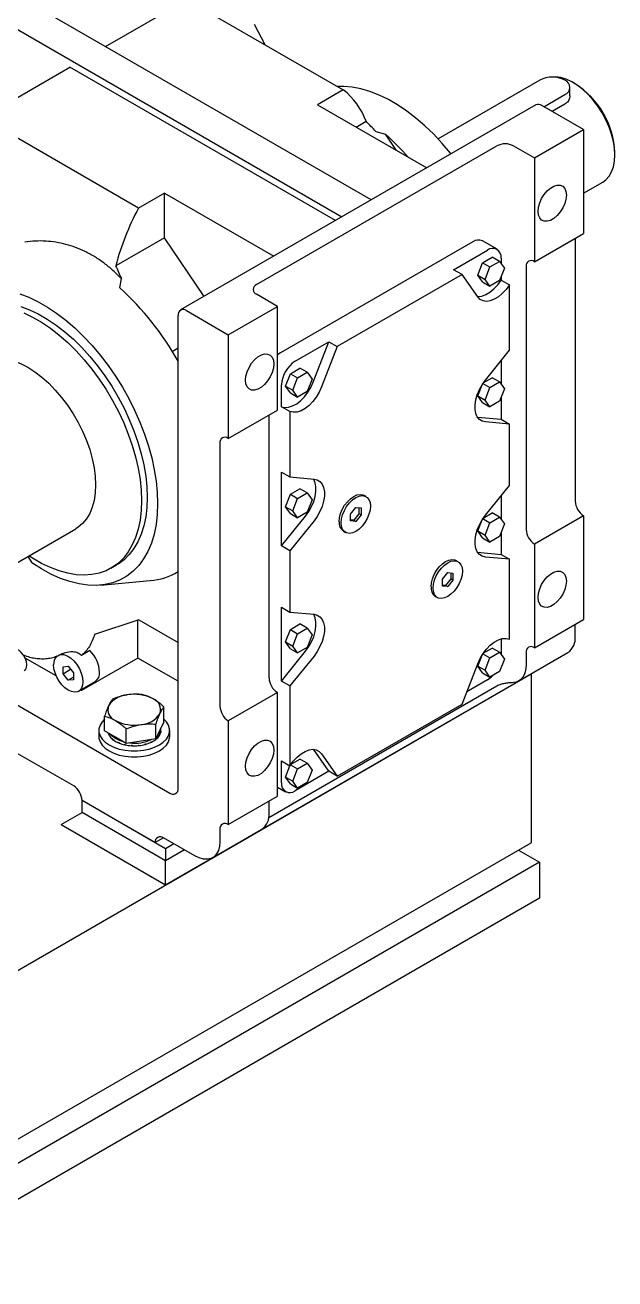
# Model space of a CAD drawing. Header units: millimetres. Extents: x 0 to 11880, y 0 to 8400.
# Drawn here: x 6655.5 to 6855.1, y 1255.4 to 1679.7 of the extents above; entities that cross this region are included whole.
import ezdxf

# ---------------------------------------------------------------- set-up
doc = ezdxf.new("R2010")
doc.units = ezdxf.units.MM
doc.header["$LTSCALE"] = 20

msp = doc.modelspace()

# ---------------------------------------------------------------- linework, layer by layer
at = {"color": 7, "linetype": 'Continuous', "lineweight": 25}
for p, q in [((6772.6, 1620.54), (6647.91, 1692.52)), ((6638.01, 1686.8), (6762.7, 1614.82)), ((6682.7, 1672.44), (6710.27, 1688.35)), ((6710.27, 1688.35), (6763.17, 1657.82)), ((6733.05, 1680.03), (6736.6, 1673.16)), ((6640.98, 1648.35), (6670.68, 1665.5)), ((6760.58, 1613.6), (6670.68, 1665.5)), ((6829.63, 1661.08), (6795.26, 1641.24)), ((6841.66, 1659.85), (6840.95, 1660.26)), ((6763.17, 1657.82), (6754.4, 1652.76)), ((6831.06, 1652.1), (6838.12, 1656.18)), ((6839.88, 1655.81), (6839.88, 1658.63)), ((6828.34, 1652.71), (6708.13, 1583.32)), ((6754.4, 1652.76), (6791.41, 1631.39)), ((6844.48, 1644.35), (6830.34, 1652.52)), ((6838.12, 1652.98), (6833.83, 1650.5)), ((6693.87, 1617.82), (6640.98, 1648.35)), ((6767.48, 1645.21), (6770.88, 1647.17)), ((6774.18, 1643.7), (6777.48, 1642.77)), ((6781.17, 1637.3), (6777.48, 1642.77)), ((6827.87, 1634.76), (6844.48, 1644.35)), ((6844.48, 1644.35), (6844.48, 1609.24)), ((6733.82, 1591.9), (6815.14, 1638.84)), ((6820.79, 1638.84), (6827.87, 1634.76)), ((6827.87, 1634.76), (6827.87, 1599.65)), ((6855.09, 1635.77), (6855.09, 1636.58)), ((6844.48, 1622.88), (6850.95, 1626.61)), ((6702.64, 1622.88), (6693.87, 1617.82)), ((6702.64, 1622.88), (6739.65, 1601.51)), ((6702.64, 1607.77), (6702.64, 1622.88)), ((6827.87, 1599.65), (6844.48, 1609.24)), ((6702.64, 1607.77), (6686.16, 1598.26)), ((6716.07, 1587.9), (6702.64, 1607.77)), ((6807.01, 1606.38), (6741.95, 1568.83)), ((6815.21, 1603.85), (6810.26, 1606.71)), ((6841.65, 1607.61), (6841.65, 1518.6)), ((6800.52, 1596.93), (6811.96, 1603.53)), ((6810.32, 1599.32), (6813.59, 1601.2)), ((6812.8, 1597.89), (6816.06, 1599.77)), ((6816.06, 1599.77), (6813.59, 1601.2)), ((6816.06, 1599.77), (6817.7, 1597.45)), ((6816.55, 1600.87), (6816.55, 1599.08)), ((6803.35, 1595.29), (6761.16, 1570.94)), ((6803.35, 1595.29), (6800.52, 1596.93)), ((6808.66, 1587.74), (6803.35, 1595.29)), ((6808.69, 1595.11), (6810.32, 1599.32)), ((6810.32, 1599.32), (6812.8, 1597.89)), ((6811.16, 1593.68), (6812.8, 1597.89)), ((6817.7, 1597.45), (6816.06, 1593.24)), ((6825.04, 1598.01), (6825.04, 1509.01)), ((6687.53, 1590.85), (6688.08, 1593.99)), ((6810.32, 1592.79), (6808.69, 1595.11)), ((6808.69, 1595.11), (6811.16, 1593.68)), ((6810.32, 1592.79), (6812.8, 1591.36)), ((6812.8, 1591.36), (6811.16, 1593.68)), ((6816.06, 1593.24), (6812.8, 1591.36)), ((6816.55, 1594.5), (6816.55, 1593.44)), ((6816.55, 1593.44), (6819.38, 1591.81)), ((6819.38, 1569.68), (6819.38, 1591.81)), ((6740.89, 1584.55), (6733.82, 1588.63)), ((6710.13, 1583.12), (6724.27, 1574.96)), ((6724.27, 1574.96), (6740.89, 1584.55)), ((6740.89, 1549.44), (6740.89, 1584.55)), ((6707.3, 1421.45), (6707.3, 1581.49)), ((6724.27, 1574.96), (6724.27, 1539.85)), ((6705.31, 1569.31), (6707.3, 1570.46)), ((6746.9, 1565.97), (6758.33, 1572.57)), ((6753.03, 1558.89), (6758.33, 1572.57)), ((6761.16, 1570.94), (6755.85, 1557.26)), ((6758.33, 1572.57), (6761.16, 1570.94)), ((6811.25, 1559.56), (6819.38, 1569.68)), ((6816.55, 1566.16), (6816.55, 1558.25)), ((6743.64, 1557.55), (6745.27, 1561.76)), ((6745.27, 1561.76), (6748.53, 1563.65)), ((6745.27, 1561.76), (6747.74, 1560.33)), ((6747.74, 1560.33), (6751.01, 1562.22)), ((6751.01, 1562.22), (6748.53, 1563.65)), ((6751.01, 1562.22), (6752.64, 1559.9)), ((6742.31, 1550.58), (6742.31, 1558.01)), ((6745.27, 1555.23), (6743.64, 1557.55)), ((6743.64, 1557.55), (6746.11, 1556.13)), ((6746.11, 1556.13), (6747.74, 1560.33)), ((6752.64, 1559.9), (6751.01, 1555.69)), ((6808.69, 1554.28), (6810.13, 1558)), ((6810.42, 1558.44), (6812.8, 1557.06)), ((6810.54, 1558.62), (6813.59, 1560.38)), ((6812.8, 1557.06), (6816.06, 1558.95)), ((6816.06, 1558.95), (6813.59, 1560.38)), ((6816.06, 1558.95), (6817.7, 1556.62)), ((6745.27, 1555.23), (6747.74, 1553.8)), ((6747.74, 1553.8), (6746.11, 1556.13)), ((6751.01, 1555.69), (6747.74, 1553.8)), ((6810.32, 1551.96), (6808.69, 1554.28)), ((6808.69, 1554.28), (6811.16, 1552.85)), ((6811.16, 1552.85), (6812.8, 1557.06)), ((6812.8, 1550.53), (6811.16, 1552.85)), ((6817.7, 1556.62), (6816.06, 1552.41)), ((6816.55, 1553.67), (6816.55, 1546.33)), ((6724.27, 1539.85), (6740.89, 1549.44)), ((6745.13, 1548.95), (6742.31, 1550.58)), ((6745.13, 1548.95), (6745.13, 1526.82)), ((6810.32, 1551.96), (6812.8, 1550.53)), ((6816.06, 1552.41), (6812.8, 1550.53)), ((6738.06, 1458.8), (6738.06, 1547.8)), ((6808.58, 1547.04), (6816.55, 1546.33)), ((6819.38, 1544.69), (6811.25, 1545.42)), ((6816.55, 1546.33), (6819.38, 1544.69)), ((6819.38, 1523.95), (6819.38, 1544.69)), ((6721.45, 1538.21), (6721.45, 1449.21)), ((6742.31, 1528.45), (6745.13, 1526.82)), ((6742.31, 1503.47), (6742.31, 1528.45)), ((6745.13, 1526.82), (6753.27, 1526.09)), ((6811.25, 1513.84), (6819.38, 1523.95)), ((6743.64, 1516.73), (6745.27, 1520.94)), ((6745.27, 1520.94), (6748.53, 1522.82)), ((6745.27, 1520.94), (6747.74, 1519.51)), ((6746.11, 1515.3), (6747.74, 1519.51)), ((6747.74, 1519.51), (6751.01, 1521.39)), ((6751.01, 1521.39), (6748.53, 1522.82)), ((6751.01, 1521.39), (6752.64, 1519.07)), ((6752.64, 1519.07), (6751.01, 1514.86)), ((6770.91, 1520.18), (6770.2, 1520.59)), ((6816.55, 1520.44), (6816.55, 1512.53)), ((6745.27, 1514.4), (6743.64, 1516.73)), ((6743.64, 1516.73), (6746.11, 1515.3)), ((6747.74, 1512.97), (6746.11, 1515.3)), ((6751.01, 1514.86), (6747.74, 1512.97)), ((6765.64, 1514.28), (6767.41, 1516.48)), ((6767.41, 1516.48), (6769.18, 1516.32)), ((6768.47, 1516.38), (6768.47, 1514.37)), ((6769.18, 1516.32), (6769.18, 1513.96)), ((6742.31, 1503.47), (6750.44, 1513.58)), ((6753.27, 1511.95), (6745.13, 1501.83)), ((6745.27, 1514.4), (6747.74, 1512.97)), ((6765.64, 1511.92), (6765.64, 1514.28)), ((6766.7, 1512.17), (6765.64, 1512.27)), ((6767.41, 1511.76), (6765.64, 1511.92)), ((6768.47, 1514.37), (6766.7, 1512.17)), ((6766.7, 1512.17), (6767.41, 1511.76)), ((6769.18, 1513.96), (6767.41, 1511.76)), ((6769.18, 1513.96), (6768.47, 1514.37)), ((6808.69, 1508.56), (6810.13, 1512.27)), ((6810.42, 1512.71), (6812.8, 1511.34)), ((6810.54, 1512.89), (6813.59, 1514.65)), ((6811.16, 1507.13), (6812.8, 1511.34)), ((6812.8, 1511.34), (6816.06, 1513.22)), ((6816.06, 1513.22), (6813.59, 1514.65)), ((6816.06, 1513.22), (6817.7, 1510.9)), ((6817.7, 1510.9), (6816.06, 1506.69)), ((6844.48, 1513.7), (6827.87, 1504.11)), ((6844.48, 1513.7), (6844.48, 1478.59)), ((6646.6, 1494.21), (6672.64, 1509.24)), ((6763.2, 1508.47), (6763.91, 1508.06)), ((6810.32, 1506.23), (6808.69, 1508.56)), ((6808.69, 1508.56), (6811.16, 1507.13)), ((6810.32, 1506.23), (6812.8, 1504.8)), ((6812.8, 1504.8), (6811.16, 1507.13)), ((6816.06, 1506.69), (6812.8, 1504.8)), ((6816.55, 1507.95), (6816.55, 1500.6)), ((6745.13, 1501.83), (6742.31, 1503.47)), ((6827.87, 1504.11), (6827.87, 1469)), ((6656.41, 1499.88), (6657.79, 1497.76)), ((6745.13, 1501.83), (6745.13, 1481.09)), ((6802.02, 1498.13), (6801.31, 1498.54)), ((6808.58, 1501.31), (6816.55, 1500.6)), ((6819.38, 1498.97), (6811.25, 1499.7)), ((6816.55, 1500.6), (6819.38, 1498.97)), ((6819.38, 1471.94), (6819.38, 1498.97)), ((6684.57, 1495.92), (6686.48, 1497.03)), ((6796.75, 1492.23), (6798.52, 1494.43)), ((6798.52, 1494.43), (6800.29, 1494.27)), ((6799.58, 1494.33), (6799.58, 1492.32)), ((6800.29, 1494.27), (6800.29, 1491.91)), ((6680.98, 1490.22), (6697.87, 1491.76)), ((6796.75, 1489.87), (6796.75, 1492.23)), ((6797.81, 1490.12), (6796.75, 1490.22)), ((6798.52, 1489.71), (6796.75, 1489.87)), ((6799.58, 1492.32), (6797.81, 1490.12)), ((6797.81, 1490.12), (6798.52, 1489.71)), ((6800.29, 1491.91), (6798.52, 1489.71)), ((6800.29, 1491.91), (6799.58, 1492.32)), ((6794.31, 1486.42), (6795.02, 1486.01)), ((6742.31, 1482.73), (6745.13, 1481.09)), ((6742.31, 1457.74), (6742.31, 1482.73)), ((6745.13, 1481.09), (6753.27, 1480.37)), ((6694.05, 1478.42), (6679.03, 1473.53)), ((6693.69, 1465.55), (6693.69, 1478.3)), ((6694.05, 1478.42), (6707.3, 1470.76)), ((6745.27, 1475.21), (6748.53, 1477.09)), ((6751.01, 1475.67), (6748.53, 1477.09)), ((6827.87, 1469), (6844.48, 1478.59)), ((6841.65, 1472.88), (6841.65, 1476.96)), ((6743.64, 1471), (6745.27, 1475.21)), ((6745.27, 1475.21), (6747.74, 1473.78)), ((6746.11, 1469.57), (6747.74, 1473.78)), ((6747.74, 1473.78), (6751.01, 1475.67)), ((6751.01, 1475.67), (6752.64, 1473.34)), ((6752.64, 1473.34), (6751.01, 1469.13)), ((6677.43, 1468.08), (6674.6, 1466.45)), ((6745.27, 1468.68), (6743.64, 1471)), ((6743.64, 1471), (6746.11, 1469.57)), ((6745.27, 1468.68), (6747.74, 1467.25)), ((6747.74, 1467.25), (6746.11, 1469.57)), ((6751.01, 1469.13), (6747.74, 1467.25)), ((6810.54, 1467.16), (6813.59, 1468.92)), ((6816.06, 1467.49), (6813.59, 1468.92)), ((6816.55, 1472.01), (6816.55, 1466.8)), ((6666.05, 1459.47), (6655.54, 1465.53)), ((6674.64, 1466.41), (6674.6, 1466.45)), ((6693.69, 1465.55), (6674.6, 1454.53)), ((6707.3, 1457.69), (6693.69, 1465.55)), ((6742.31, 1457.74), (6750.44, 1467.86)), ((6753.27, 1466.22), (6745.13, 1456.11)), ((6808.69, 1462.83), (6810.13, 1466.54)), ((6810.42, 1466.98), (6812.8, 1465.61)), ((6811.16, 1461.4), (6812.8, 1465.61)), ((6812.8, 1465.61), (6816.06, 1467.49)), ((6816.06, 1467.49), (6817.7, 1465.17)), ((6817.7, 1465.17), (6816.06, 1460.96)), ((6822.55, 1457.79), (6839.17, 1467.38)), ((6825.04, 1467.37), (6825.04, 1463.28)), ((6536.01, 1292.35), (6826.8, 1460.22)), ((6668.34, 1462.59), (6670.11, 1462.75)), ((6668.34, 1460.23), (6668.34, 1462.59)), ((6668.34, 1460.23), (6670.93, 1461.72)), ((6670.11, 1458.03), (6668.34, 1460.23)), ((6670.11, 1462.75), (6671.88, 1460.55)), ((6671.88, 1460.55), (6671.88, 1458.19)), ((6703.06, 1388.78), (6826.8, 1460.22)), ((6803.35, 1449.95), (6808.66, 1463.63)), ((6810.32, 1460.51), (6808.69, 1462.83)), ((6808.69, 1462.83), (6811.16, 1461.4)), ((6810.32, 1460.51), (6812.8, 1459.08)), ((6812.8, 1459.08), (6811.16, 1461.4)), ((6816.06, 1460.96), (6812.8, 1459.08)), ((6826.8, 1460.22), (6826.79, 1460.24)), ((6826.8, 1460.22), (6826.8, 1403.06)), ((6671.88, 1459.05), (6670.11, 1458.03)), ((6671.88, 1458.19), (6670.11, 1458.03)), ((6673.61, 1454.33), (6679.27, 1457.59)), ((6815.14, 1456.07), (6737.94, 1411.51)), ((6745.13, 1456.11), (6742.31, 1457.74)), ((6745.13, 1456.11), (6745.13, 1429.08)), ((6811.96, 1458.18), (6804.99, 1454.16)), ((6674.6, 1454.53), (6674.28, 1454.71)), ((6674.6, 1454.9), (6674.6, 1454.53)), ((6740.89, 1453.9), (6724.27, 1444.31)), ((6740.89, 1418.79), (6740.89, 1453.9)), ((6652.55, 1449.79), (6704.48, 1419.81)), ((6702.49, 1443.98), (6702.49, 1448.96)), ((6761.16, 1425.59), (6803.35, 1449.95)), ((6682.42, 1440.87), (6682.42, 1445.85)), ((6699.8, 1438.18), (6699.8, 1443.16)), ((6702.49, 1443.98), (6701.15, 1441.08)), ((6724.27, 1444.31), (6724.27, 1409.2)), ((6680.45, 1441.04), (6680.45, 1439)), ((6686.09, 1438.75), (6682.42, 1440.87)), ((6683.6, 1440.19), (6683.6, 1440.12)), ((6684.22, 1439.1), (6684.22, 1438.94)), ((6684.22, 1438.94), (6684.31, 1438.99)), ((6684.31, 1438.99), (6684.31, 1438.83)), ((6689.76, 1436.63), (6686.09, 1438.75)), ((6689.76, 1436.63), (6689.76, 1441.61)), ((6701.15, 1441.08), (6699.8, 1438.18)), ((6700.85, 1439.33), (6700.85, 1439.16)), ((6700.85, 1439.28), (6700.92, 1439.28)), ((6700.92, 1439.44), (6700.92, 1439.28)), ((6701.4, 1440.64), (6701.4, 1440.48)), ((6701.4, 1440.6), (6701.42, 1440.6)), ((6701.42, 1440.77), (6701.42, 1440.6)), ((6701.45, 1441.04), (6701.45, 1441.74)), ((6704.45, 1439), (6704.45, 1441.04)), ((6671.95, 1422.26), (6649.91, 1434.98)), ((6685.44, 1437.94), (6685.44, 1437.78)), ((6685.44, 1437.78), (6685.54, 1437.88)), ((6685.58, 1437.85), (6685.58, 1437.69)), ((6687.14, 1437.01), (6687.14, 1436.84)), ((6687.14, 1436.84), (6687.21, 1436.98)), ((6687.32, 1436.94), (6687.32, 1436.77)), ((6689.2, 1436.36), (6689.2, 1436.19)), ((6689.4, 1436.31), (6689.4, 1436.15)), ((6694.78, 1437.41), (6689.76, 1436.63)), ((6691.49, 1436.04), (6691.49, 1435.87)), ((6691.62, 1436.03), (6691.7, 1435.86)), ((6691.7, 1436.02), (6691.7, 1435.86)), ((6693.84, 1436.07), (6693.84, 1435.9)), ((6693.9, 1436.07), (6694.05, 1435.93)), ((6694.05, 1436.09), (6694.05, 1435.93)), ((6699.8, 1438.18), (6694.78, 1437.41)), ((6696.09, 1436.45), (6696.09, 1436.29)), ((6696.09, 1436.45), (6696.29, 1436.34)), ((6696.29, 1436.5), (6696.29, 1436.34)), ((6698.1, 1437.15), (6698.1, 1436.99)), ((6698.1, 1437.12), (6698.26, 1437.07)), ((6698.26, 1437.23), (6698.26, 1437.07)), ((6699.72, 1438.14), (6699.72, 1437.97)), ((6699.72, 1438.09), (6699.84, 1438.07)), ((6699.84, 1438.24), (6699.84, 1438.07)), ((6758.33, 1427.23), (6753.12, 1434.65)), ((6742.31, 1430.71), (6745.13, 1429.08)), ((6742.31, 1423.28), (6742.31, 1430.71)), ((6745.49, 1429.61), (6748.53, 1431.37)), ((6747.74, 1428.05), (6751.01, 1429.94)), ((6751.01, 1429.94), (6748.53, 1431.37)), ((6751.01, 1429.94), (6752.64, 1427.62)), ((6755.85, 1433.14), (6761.16, 1425.59)), ((6743.64, 1425.27), (6745.12, 1429.09)), ((6745.36, 1429.43), (6747.74, 1428.05)), ((6746.11, 1423.85), (6747.74, 1428.05)), ((6758.33, 1427.23), (6746.9, 1420.63)), ((6752.64, 1427.62), (6751.01, 1423.41)), ((6761.16, 1425.59), (6758.33, 1427.23)), ((6740.89, 1421.9), (6743.65, 1420.31)), ((6745.27, 1422.95), (6743.64, 1425.27)), ((6743.64, 1425.27), (6746.11, 1423.85)), ((6745.27, 1422.95), (6747.74, 1421.52)), ((6747.74, 1421.52), (6746.11, 1423.85)), ((6751.01, 1423.41), (6747.74, 1421.52)), ((6699.53, 1403.07), (6674.78, 1417.36)), ((6703.06, 1401.03), (6674.78, 1417.36)), ((6674.78, 1413.28), (6674.78, 1417.36)), ((6724.27, 1409.2), (6740.89, 1418.79)), ((6738.06, 1413.08), (6738.06, 1417.16)), ((6667.71, 1409.19), (6674.78, 1413.28)), ((6703.06, 1396.95), (6674.78, 1413.28)), ((6667.71, 1409.19), (6703.06, 1388.78)), ((6702.35, 1404.71), (6699.53, 1403.07)), ((6712.96, 1398.58), (6702.35, 1404.71)), ((6718.96, 1397.99), (6735.58, 1407.58)), ((6721.45, 1407.57), (6721.45, 1403.48)), ((6557.31, 1247.49), (6826.8, 1403.06)), ((6705.89, 1402.66), (6703.06, 1401.03)), ((6703.06, 1401.03), (6703.06, 1396.95)), ((6709.43, 1400.62), (6703.06, 1396.95)), ((6822.49, 1400.57), (6829.56, 1396.49)), ((6829.56, 1396.49), (6554, 1237.41)), ((6703.06, 1388.78), (6703.06, 1396.95)), ((6829.56, 1396.49), (6829.56, 1384.24)), ((6829.56, 1384.24), (6549.02, 1222.29))]:
    msp.add_line(p, q, dxfattribs=at)
at = {"color": 7, "linetype": 'Continuous', "lineweight": 25, "flags": 128}
for points in [[(6799.65, 1636.15), (6799.44, 1636.41), (6796.67, 1639.69), (6793.78, 1642.77), (6790.81, 1645.63), (6787.77, 1648.26), (6784.68, 1650.62), (6781.56, 1652.71), (6778.43, 1654.52), (6775.31, 1656.03), (6772.21, 1657.24), (6769.17, 1658.13), (6766.2, 1658.7), (6763.32, 1658.94), (6761.27, 1658.92)], [(6855.09, 1635.77), (6854.96, 1638.02), (6854.59, 1640.37), (6853.97, 1642.79), (6853.11, 1645.23), (6852.05, 1647.65), (6850.78, 1649.99), (6849.34, 1652.24), (6847.74, 1654.33), (6846.03, 1656.24), (6844.23, 1657.92), (6842.36, 1659.36), (6840.47, 1660.53), (6838.59, 1661.39), (6836.76, 1661.95), (6834.99, 1662.18), (6833.34, 1662.09), (6833.25, 1662.07)], [(6850.95, 1626.61), (6852.05, 1627.4), (6853.11, 1628.58), (6853.97, 1630.04), (6854.59, 1631.74), (6854.96, 1633.66), (6855.09, 1635.77)], [(6829.1, 1616.69), (6829.24, 1618.09), (6829.65, 1619.57), (6830.3, 1621.04), (6831.16, 1622.42), (6832.18, 1623.62), (6833.3, 1624.59), (6834.45, 1625.25), (6835.57, 1625.58), (6836.59, 1625.55), (6837.45, 1625.17), (6838.1, 1624.45), (6838.51, 1623.44), (6838.65, 1622.2)], [(6838.65, 1622.2), (6838.51, 1620.8), (6838.1, 1619.33), (6837.45, 1617.86), (6836.59, 1616.48), (6835.57, 1615.27), (6834.45, 1614.31), (6833.3, 1613.64), (6832.18, 1613.32), (6831.16, 1613.35), (6830.3, 1613.73), (6829.65, 1614.45), (6829.24, 1615.45), (6829.1, 1616.69)], [(6808.57, 1587.87), (6808.8, 1587.87), (6810.09, 1588.04), (6811.44, 1588.55), (6812.82, 1589.39), (6814.16, 1590.51), (6815.42, 1591.88), (6816.55, 1593.44)], [(6819.38, 1591.81), (6818.25, 1590.25), (6816.99, 1588.88), (6815.65, 1587.76), (6814.27, 1586.92), (6812.92, 1586.41), (6811.63, 1586.23), (6810.46, 1586.4), (6809.46, 1586.91), (6808.66, 1587.74)], [(6653.7, 1588.82), (6656.8, 1587.62), (6659.92, 1586.11), (6663.05, 1584.3), (6666.17, 1582.21), (6669.26, 1579.84), (6672.3, 1577.22), (6675.27, 1574.36), (6678.16, 1571.28), (6680.93, 1568), (6683.58, 1564.54), (6686.08, 1560.92), (6688.42, 1557.17), (6690.59, 1553.31), (6692.58, 1549.36), (6694.35, 1545.36), (6695.92, 1541.32), (6697.26, 1537.28), (6698.37, 1533.26), (6699.24, 1529.28), (6699.87, 1525.37), (6700.25, 1521.56), (6700.37, 1517.88)], [(6654.04, 1584.54), (6656.99, 1583.42), (6659.98, 1581.99), (6662.98, 1580.25), (6665.97, 1578.23), (6668.93, 1575.94), (6671.84, 1573.39), (6674.67, 1570.6), (6677.4, 1567.6), (6680.02, 1564.39), (6682.51, 1561.02), (6684.84, 1557.49), (6687.01, 1553.84), (6688.99, 1550.1), (6690.78, 1546.28), (6692.35, 1542.42), (6693.7, 1538.55), (6694.82, 1534.69), (6695.7, 1530.87), (6696.33, 1527.11), (6696.71, 1523.46), (6696.84, 1519.92)], [(6655.08, 1582.32), (6658.07, 1580.88), (6661.07, 1579.15), (6664.06, 1577.13), (6667.02, 1574.84), (6669.93, 1572.29), (6672.76, 1569.5), (6675.49, 1566.49), (6678.11, 1563.29), (6680.6, 1559.92), (6682.93, 1556.39), (6685.1, 1552.74), (6687.08, 1549), (6688.87, 1545.18), (6690.44, 1541.32), (6691.79, 1537.45), (6692.91, 1533.58), (6693.79, 1529.76), (6694.42, 1526.01), (6694.8, 1522.35), (6694.93, 1518.82)], [(6640.14, 1565.54), (6641.01, 1565.99), (6642.88, 1566.66), (6644.9, 1567.01), (6647.04, 1567.03), (6649.29, 1566.73), (6651.61, 1566.11), (6653.99, 1565.17), (6656.39, 1563.93)], [(6730.11, 1559.54), (6730.25, 1560.94), (6730.65, 1562.42), (6731.31, 1563.89), (6732.17, 1565.27), (6733.19, 1566.48), (6734.31, 1567.44), (6735.46, 1568.1), (6736.57, 1568.43), (6737.59, 1568.4), (6738.45, 1568.02), (6739.11, 1567.3), (6739.52, 1566.29), (6739.65, 1565.05)], [(6741.95, 1568.83), (6741.06, 1568.21), (6740.89, 1568.07)], [(6656.39, 1563.93), (6658.79, 1562.4), (6661.17, 1560.59), (6663.49, 1558.53), (6665.74, 1556.24), (6667.88, 1553.74), (6669.9, 1551.06), (6671.77, 1548.23), (6673.47, 1545.29), (6674.98, 1542.26), (6676.29, 1539.17), (6677.39, 1536.06), (6678.25, 1532.97), (6678.87, 1529.93), (6679.25, 1526.97), (6679.37, 1524.12), (6679.25, 1521.42), (6678.87, 1518.9), (6678.25, 1516.57), (6677.39, 1514.48), (6676.29, 1512.63), (6674.98, 1511.06), (6673.47, 1509.77), (6672.64, 1509.24)], [(6739.65, 1565.05), (6739.52, 1563.66), (6739.11, 1562.18), (6738.45, 1560.71), (6737.59, 1559.33), (6736.57, 1558.12), (6735.46, 1557.16), (6734.31, 1556.5), (6733.19, 1556.17), (6732.17, 1556.2), (6731.31, 1556.58), (6730.65, 1557.3), (6730.25, 1558.3), (6730.11, 1559.54)], [(6742.31, 1550.58), (6743.43, 1550.32), (6744.69, 1550.41), (6746.04, 1550.84), (6747.41, 1551.59), (6748.77, 1552.64), (6750.06, 1553.95), (6751.22, 1555.47), (6752.22, 1557.14), (6753.03, 1558.89)], [(6755.85, 1557.26), (6755.05, 1555.5), (6754.05, 1553.84), (6752.88, 1552.32), (6751.6, 1551.01), (6750.24, 1549.96), (6748.87, 1549.2), (6747.52, 1548.77), (6746.26, 1548.69), (6745.13, 1548.95)], [(6811.25, 1545.42), (6810.15, 1545.69), (6809.23, 1546.28), (6808.5, 1547.16), (6808, 1548.32), (6807.75, 1549.69), (6807.75, 1551.25), (6808, 1552.92), (6808.5, 1554.65), (6809.23, 1556.37), (6810.15, 1558.03), (6811.25, 1559.56)], [(6750.44, 1513.58), (6751.53, 1515.11), (6752.46, 1516.77), (6753.19, 1518.5), (6753.69, 1520.23), (6753.94, 1521.9), (6753.94, 1523.45), (6753.69, 1524.83), (6753.19, 1525.98), (6753.11, 1526.11)], [(6753.27, 1526.09), (6754.36, 1525.82), (6755.29, 1525.24), (6756.02, 1524.35), (6756.51, 1523.2), (6756.77, 1521.82), (6756.77, 1520.27), (6756.51, 1518.6), (6756.02, 1516.87), (6755.29, 1515.14), (6754.36, 1513.48), (6753.27, 1511.95)], [(6696.84, 1519.92), (6696.71, 1516.53), (6696.33, 1513.31), (6695.7, 1510.29), (6694.82, 1507.48), (6693.7, 1504.91), (6692.35, 1502.6), (6690.78, 1500.56), (6688.99, 1498.8), (6687.01, 1497.34), (6686.48, 1497.03)], [(6761.75, 1511.67), (6761.88, 1513.01), (6762.24, 1514.43), (6762.83, 1515.86), (6763.61, 1517.22), (6764.55, 1518.44), (6765.6, 1519.46), (6766.7, 1520.24), (6767.8, 1520.74), (6768.85, 1520.92), (6769.79, 1520.78), (6770.2, 1520.59)], [(6762.46, 1511.26), (6762.58, 1512.61), (6762.95, 1514.03), (6763.54, 1515.45), (6764.32, 1516.81), (6765.26, 1518.03), (6766.31, 1519.06), (6767.41, 1519.84), (6768.51, 1520.33), (6769.56, 1520.51), (6770.49, 1520.37), (6771.28, 1519.92), (6771.87, 1519.17), (6772.23, 1518.18), (6772.36, 1516.98)], [(6694.93, 1518.82), (6694.8, 1515.43), (6694.42, 1512.21), (6693.79, 1509.19), (6692.91, 1506.38), (6691.79, 1503.81), (6690.44, 1501.5), (6688.87, 1499.45), (6687.08, 1497.7), (6685.1, 1496.24), (6682.93, 1495.09), (6680.6, 1494.27), (6678.11, 1493.76), (6675.49, 1493.58), (6672.76, 1493.73), (6669.93, 1494.21), (6667.02, 1495.02), (6664.06, 1496.14), (6661.07, 1497.57), (6658.07, 1499.3), (6656.82, 1500.11)], [(6700.37, 1517.88), (6700.24, 1514.22), (6699.84, 1510.74), (6699.17, 1507.47), (6698.24, 1504.42), (6697.05, 1501.63), (6695.62, 1499.1), (6693.95, 1496.86), (6692.05, 1494.92), (6689.95, 1493.3), (6687.64, 1492), (6685.16, 1491.03), (6682.51, 1490.41), (6679.71, 1490.14), (6676.79, 1490.21), (6673.76, 1490.63), (6670.65, 1491.39), (6667.48, 1492.5), (6664.26, 1493.93), (6661.02, 1495.69), (6657.79, 1497.76)], [(6772.36, 1516.98), (6772.23, 1515.63), (6771.87, 1514.21), (6771.28, 1512.79), (6770.49, 1511.43), (6769.56, 1510.21), (6768.51, 1509.18), (6767.41, 1508.4), (6766.31, 1507.91), (6765.26, 1507.73), (6764.32, 1507.87), (6763.54, 1508.32), (6762.95, 1509.07), (6762.58, 1510.06), (6762.46, 1511.26)], [(6811.25, 1499.7), (6810.15, 1499.96), (6809.23, 1500.55), (6808.5, 1501.44), (6808, 1502.59), (6807.75, 1503.97), (6807.75, 1505.52), (6808, 1507.19), (6808.5, 1508.92), (6809.23, 1510.65), (6810.15, 1512.31), (6811.25, 1513.84)], [(6792.86, 1489.62), (6792.99, 1490.96), (6793.35, 1492.38), (6793.94, 1493.81), (6794.73, 1495.17), (6795.67, 1496.39), (6796.71, 1497.42), (6797.81, 1498.19), (6798.91, 1498.69), (6799.96, 1498.87), (6800.9, 1498.73), (6801.31, 1498.54)], [(6793.57, 1489.21), (6793.69, 1490.56), (6794.06, 1491.98), (6794.65, 1493.4), (6795.43, 1494.76), (6796.37, 1495.98), (6797.42, 1497.01), (6798.52, 1497.79), (6799.62, 1498.28), (6800.67, 1498.46), (6801.61, 1498.32), (6802.39, 1497.87), (6802.98, 1497.12), (6803.35, 1496.13), (6803.47, 1494.93)], [(6803.47, 1494.93), (6803.35, 1493.58), (6802.98, 1492.16), (6802.39, 1490.74), (6801.61, 1489.38), (6800.67, 1488.16), (6799.62, 1487.13), (6798.52, 1486.35), (6797.42, 1485.86), (6796.37, 1485.68), (6795.43, 1485.82), (6794.65, 1486.27), (6794.06, 1487.02), (6793.69, 1488.01), (6793.57, 1489.21)], [(6829.1, 1486.05), (6829.24, 1487.44), (6829.65, 1488.92), (6830.3, 1490.39), (6831.16, 1491.77), (6832.18, 1492.98), (6833.3, 1493.94), (6834.45, 1494.6), (6835.57, 1494.93), (6836.59, 1494.9), (6837.45, 1494.52), (6838.1, 1493.8), (6838.51, 1492.8), (6838.65, 1491.56)], [(6838.65, 1491.56), (6838.51, 1490.16), (6838.1, 1488.68), (6837.45, 1487.21), (6836.59, 1485.83), (6835.57, 1484.62), (6834.45, 1483.66), (6833.3, 1483), (6832.18, 1482.67), (6831.16, 1482.7), (6830.3, 1483.08), (6829.65, 1483.8), (6829.24, 1484.81), (6829.1, 1486.05)], [(6750.44, 1467.86), (6751.53, 1469.39), (6752.46, 1471.05), (6753.19, 1472.77), (6753.69, 1474.5), (6753.94, 1476.17), (6753.94, 1477.73), (6753.69, 1479.1), (6753.19, 1480.26), (6753.11, 1480.38)], [(6753.27, 1480.37), (6754.36, 1480.1), (6755.29, 1479.51), (6756.02, 1478.62), (6756.51, 1477.47), (6756.77, 1476.09), (6756.77, 1474.54), (6756.51, 1472.87), (6756.02, 1471.14), (6755.29, 1469.41), (6754.36, 1467.76), (6753.27, 1466.22)], [(6655.25, 1461.32), (6655.62, 1461.63), (6655.99, 1462.33), (6656.11, 1463.26), (6655.96, 1464.34), (6655.57, 1465.47), (6654.97, 1466.54), (6654.21, 1467.47), (6653.35, 1468.18), (6652.48, 1468.59), (6651.68, 1468.67), (6651.62, 1468.67)], [(6808.66, 1463.63), (6809.46, 1465.38), (6810.46, 1467.05), (6811.63, 1468.57), (6812.92, 1469.88), (6814.27, 1470.93), (6815.65, 1471.69), (6816.99, 1472.11), (6818.25, 1472.2), (6819.38, 1471.94)], [(6667.56, 1466.76), (6668.62, 1466.7), (6669.76, 1466.29), (6670.92, 1465.56), (6672.03, 1464.55), (6673.04, 1463.31), (6673.88, 1461.91), (6674.52, 1460.42), (6674.92, 1458.94), (6675.06, 1457.53)], [(6675.06, 1457.53), (6674.94, 1456.33), (6674.57, 1455.33), (6673.98, 1454.59), (6673.2, 1454.14), (6672.26, 1454), (6671.21, 1454.18), (6670.11, 1454.67), (6669.01, 1455.45), (6667.96, 1456.48), (6667.02, 1457.7), (6666.24, 1459.06), (6665.65, 1460.48), (6665.28, 1461.9), (6665.16, 1463.25)], [(6825.04, 1463.28), (6824.96, 1462.05), (6824.75, 1460.92), (6824.39, 1459.91), (6823.9, 1459.04), (6823.28, 1458.33), (6822.55, 1457.79), (6821.72, 1457.43), (6820.79, 1457.25)], [(6682.42, 1444.83), (6681.58, 1443.97), (6680.86, 1442.83), (6680.5, 1441.64), (6680.5, 1440.44), (6680.86, 1439.25), (6681.58, 1438.11), (6682.62, 1437.07), (6683.97, 1436.14), (6685.57, 1435.36), (6687.38, 1434.76), (6689.35, 1434.35), (6691.41, 1434.14), (6693.5, 1434.14), (6695.56, 1434.35), (6697.53, 1434.76), (6699.34, 1435.36), (6700.94, 1436.14), (6702.28, 1437.07), (6703.33, 1438.11), (6704.05, 1439.25), (6704.41, 1440.44), (6704.41, 1441.64), (6704.05, 1442.83), (6703.33, 1443.97), (6702.49, 1444.83)], [(6680.45, 1439), (6680.5, 1438.39), (6680.86, 1437.2), (6681.58, 1436.07), (6682.62, 1435.02), (6683.97, 1434.1), (6685.57, 1433.32), (6687.38, 1432.72), (6689.35, 1432.31), (6691.41, 1432.1), (6693.5, 1432.1), (6695.56, 1432.31), (6697.53, 1432.72), (6699.34, 1433.32), (6700.94, 1434.1), (6702.28, 1435.02), (6703.33, 1436.07), (6704.05, 1437.2), (6704.41, 1438.39), (6704.45, 1439)], [(6686.09, 1438.26), (6684.94, 1439.08), (6684.23, 1439.83)], [(6686.09, 1438.26), (6684.94, 1439.08), (6684.23, 1439.83)], [(6688.8, 1437.19), (6687.5, 1437.6), (6686.09, 1438.26)], [(6688.8, 1437.19), (6687.5, 1437.6), (6686.09, 1438.26)], [(6730.11, 1428.9), (6730.25, 1430.3), (6730.65, 1431.77), (6731.31, 1433.25), (6732.17, 1434.62), (6733.19, 1435.83), (6734.31, 1436.79), (6735.46, 1437.46), (6736.57, 1437.78), (6737.59, 1437.75), (6738.45, 1437.37), (6739.11, 1436.65), (6739.52, 1435.65), (6739.65, 1434.41)], [(6739.65, 1434.41), (6739.52, 1433.01), (6739.11, 1431.53), (6738.45, 1430.06), (6737.59, 1428.68), (6736.57, 1427.48), (6735.46, 1426.51), (6734.31, 1425.85), (6733.19, 1425.52), (6732.17, 1425.55), (6731.31, 1425.94), (6730.65, 1426.65), (6730.25, 1427.66), (6730.11, 1428.9)], [(6745.13, 1429.08), (6746.26, 1430.64), (6747.52, 1432.01), (6748.87, 1433.13), (6750.24, 1433.97), (6751.6, 1434.48), (6752.88, 1434.66), (6754.05, 1434.49), (6755.05, 1433.97), (6755.85, 1433.14)], [(6721.45, 1403.48), (6721.32, 1401.86), (6720.93, 1400.43), (6720.31, 1399.24), (6719.46, 1398.33), (6718.41, 1397.73), (6717.2, 1397.45), (6715.86, 1397.5), (6714.43, 1397.88), (6712.96, 1398.58)]]:
    msp.add_lwpolyline(points, dxfattribs=at)
at = {"color": 7, "linetype": 'Continuous', "lineweight": 25}
for centre, radius, start, end in [((6833.88, 1652.89), 9.22, 62.6097, 117.3903), ((6837.19, 1658.63), 2.62, 290.7834, 69.2166), ((6825.97, 1635.28), 29.15, 2.556, 57.444), ((6748.2, 1638.87), 24.15, 20.0951, 51.6996), ((6829.17, 1650.88), 2.01, 54.3824, 114.3071), ((6716.99, 1575.58), 90.41, 41.1203, 48.0021), ((6817.97, 1633.38), 6.15, 62.6097, 117.3903), ((6779.62, 1572.71), 96.89, 152.2525, 164.7091), ((6808.91, 1603.73), 3.27, 65.6929, 125.6176), ((6813.75, 1601.33), 2.84, 350.786, 129.2033), ((6826.76, 1598.29), 1.75, 50.7967, 189.214), ((6734.44, 1590.26), 1.75, 110.7834, 249.2166), ((6620.01, 1516.94), 100.11, 29.3118, 47.586), ((6709.03, 1581.77), 1.75, 50.7967, 189.214), ((6752.28, 1557.56), 9.99, 122.6055, 177.3945), ((6723.17, 1538.49), 1.75, 50.7967, 189.214), ((6847.8, 1518.88), 6.15, 182.6055, 237.3945), ((6765.17, 1511.29), 3.44, 173.6038, 235.084), ((6831.18, 1509.29), 6.15, 182.6055, 237.3945), ((6696.07, 1513.57), 21.88, 274.6974, 300.8777), ((6796.28, 1489.24), 3.44, 173.6038, 235.084), ((6835.65, 1472.28), 6.03, 305.6498, 5.6624), ((6669.78, 1460.24), 10.95, 2.8985, 45.7015), ((6826.76, 1467.65), 1.75, 50.7967, 189.214), ((6668.91, 1463.53), 3.76, 133.8188, 184.349), ((6677.29, 1460.42), 3.45, 304.9877, 6.3245), ((6807.73, 1465.22), 8.21, 300.9924, 316.9101), ((6744.2, 1459.08), 6.15, 182.6055, 237.3945), ((6690.62, 1444.88), 8.22, 93.4335, 146.5611), ((6692.47, 1439.46), 13.82, 62.6428, 99.7711), ((6697.42, 1448.03), 3.96, 340.539, 69.2579), ((6687.49, 1448.09), 3.96, 160.539, 249.2579), ((6727.59, 1449.49), 6.15, 182.6055, 237.3945), ((6692.44, 1456.66), 13.82, 242.6428, 279.7711), ((6694.29, 1451.24), 8.22, 273.4335, 326.5611), ((6687.23, 1441.29), 3.82, 197.8493, 217.995), ((6687.93, 1441.94), 4.68, 217.4272, 219.1786), ((6688.82, 1442.57), 5.86, 219.7118, 234.8462), ((6696.57, 1442.1), 5.19, 309.1644, 325.5694), ((6697.83, 1442.07), 3.64, 315.5882, 354.6148), ((6697.39, 1441.65), 4.17, 326.1406, 328.0316), ((6697.98, 1441.15), 3.48, 327.513, 348.9273), ((6698.37, 1441.21), 3.08, 349.3934, 351.7056), ((6698.44, 1441.04), 3.02, 351.6896, 359.9895), ((6689.7, 1443.88), 7.3, 234.3564, 235.6574), ((6690.57, 1445.08), 8.92, 236.0014, 247.4275), ((6691.28, 1446.81), 10.64, 247.1216, 248.1337), ((6691.84, 1448.16), 12.25, 248.3229, 257.5646), ((6692.2, 1449.75), 13.72, 257.4, 258.2545), ((6692.39, 1450.61), 14.77, 258.3357, 266.4947), ((6692.52, 1450.63), 13.9, 263.4951, 294.0909), ((6692.45, 1451.45), 15.45, 266.4301, 267.2196), ((6692.45, 1451.37), 15.53, 267.2161, 275.1066), ((6692.48, 1451.17), 15.17, 275.1249, 275.9241), ((6692.6, 1450.09), 14.24, 275.8354, 284.1969), ((6692.88, 1449.03), 12.98, 284.3037, 285.1902), ((6693.34, 1447.34), 11.39, 284.9926, 294.695), ((6694, 1445.98), 9.73, 294.9203, 295.995), ((6694.79, 1444.31), 8.03, 295.6423, 307.8982), ((6668.64, 1417.08), 6.15, 2.6055, 57.3945), ((6705.58, 1421.17), 1.75, 230.7967, 9.214), ((6745.11, 1422.83), 2.84, 170.786, 309.2033), ((6732.03, 1412.5), 6.06, 305.8415, 5.4707), ((6723.17, 1407.85), 1.75, 50.7967, 189.214), ((6701.25, 1403.35), 1.75, 50.7967, 189.214)]:
    msp.add_arc(centre, radius, start, end, dxfattribs=at)
for centre, start_param, end_param in [((6749.81, 1596.43), 4.96652, 5.017372), ((6744.72, 1593.5), 1.170306, 1.221158)]:
    msp.add_ellipse(centre, major_axis=(-56.23, 79.06), ratio=0.503265, start_param=start_param, end_param=end_param, dxfattribs=at)
for points, knots in [([(6839.8, 1655.81), (6839.8, 1655.53), (6839.82, 1654.76), (6839.19, 1653.73), (6838.43, 1653.2), (6838.12, 1652.98)], [0, 0, 0, 0, 0.26008, 0.696198, 1, 1, 1, 1]), ([(6688.08, 1593.99), (6687.14, 1594.91), (6685.26, 1596.76), (6682.27, 1599.19), (6679.14, 1601.34), (6675.9, 1603.12), (6672.62, 1604.53), (6669.3, 1605.58), (6665.94, 1606.29), (6662.48, 1606.66), (6658.94, 1606.7), (6656.63, 1606.42), (6655.47, 1606.28)], [0, 0, 0, 0, 0.096006, 0.19264, 0.29135, 0.390815, 0.486831, 0.583516, 0.682174, 0.781456, 0.890379, 1, 1, 1, 1]), ([(6654.9, 1466.59), (6655.27, 1466.45), (6656.31, 1466.05), (6658.02, 1465.63), (6660.02, 1465.33), (6662, 1465.28), (6663.94, 1465.5), (6665.72, 1465.93), (6666.79, 1466.41), (6667.27, 1466.63)], [0, 0, 0, 0, 0.087135, 0.243446, 0.399943, 0.556336, 0.71268, 0.869566, 1, 1, 1, 1]), ([(6667.27, 1466.63), (6667.38, 1466.68), (6667.66, 1466.79), (6667.91, 1466.96), (6668.07, 1467.06)], [0, 0, 0, 0, 0.381069, 1, 1, 1, 1]), ([(6674.6, 1466.45), (6674.22, 1466.73), (6673.36, 1467.38), (6671.4, 1467.73), (6669.67, 1467.52), (6668.43, 1467.14), (6667.91, 1466.94), (6667.66, 1466.81), (6667.56, 1466.76)], [0, 0, 0, 0, 0.194713, 0.439865, 0.786621, 0.87985, 0.952205, 1, 1, 1, 1]), ([(6820.79, 1457.25), (6820.46, 1457.22), (6819.79, 1457.17), (6818.42, 1457.04), (6817.05, 1456.81), (6815.92, 1456.48), (6815.36, 1456.19), (6815.14, 1456.07)], [0, 0, 0, 0, 0.225958, 0.452796, 0.660481, 0.861665, 1, 1, 1, 1]), ([(6685.11, 1451.65), (6684.89, 1451.36), (6684.45, 1450.78), (6683.99, 1449.87), (6683.76, 1449.41)], [0, 0, 0, 0, 0.495458, 1, 1, 1, 1]), ([(6690.13, 1453.08), (6690.01, 1453.06), (6689.11, 1452.92), (6687.41, 1452.51), (6685.88, 1451.94), (6685.11, 1451.65)], [0, 0, 0, 0, 0.07009, 0.530784, 1, 1, 1, 1]), ([(6695.14, 1453.2), (6694.33, 1453.26), (6692.68, 1453.37), (6690.98, 1453.18), (6690.13, 1453.08)], [0, 0, 0, 0, 0.495458, 1, 1, 1, 1]), ([(6698.82, 1451.73), (6698.54, 1451.89), (6697.3, 1452.57), (6696.09, 1452.93), (6695.14, 1453.2)], [0, 0, 0, 0, 0.220364, 1, 1, 1, 1]), ([(6702.49, 1448.96), (6702.26, 1449.17), (6701.06, 1450.25), (6699.82, 1451.07), (6698.82, 1451.73)], [0, 0, 0, 0, 0.196353, 1, 1, 1, 1]), ([(6683.76, 1449.41), (6683.73, 1449.34), (6683.49, 1448.81), (6683.03, 1447.69), (6682.62, 1446.47), (6682.42, 1445.85)], [0, 0, 0, 0, 0.07009, 0.530784, 1, 1, 1, 1]), ([(6701.15, 1446.72), (6701.18, 1446.78), (6701.42, 1447.3), (6701.88, 1448.14), (6702.29, 1448.68), (6702.49, 1448.96)], [0, 0, 0, 0, 0.07009, 0.530784, 1, 1, 1, 1]), ([(6682.42, 1445.85), (6683.36, 1445.58), (6684.57, 1445.23), (6685.82, 1444.54), (6686.09, 1444.39)], [0, 0, 0, 0, 0.779636, 1, 1, 1, 1]), ([(6686.09, 1444.39), (6687.09, 1443.72), (6688.33, 1442.9), (6689.53, 1441.82), (6689.76, 1441.61)], [0, 0, 0, 0, 0.803647, 1, 1, 1, 1]), ([(6689.76, 1441.61), (6690.58, 1441.92), (6692.23, 1442.54), (6693.93, 1442.88), (6694.78, 1443.04)], [0, 0, 0, 0, 0.495458, 1, 1, 1, 1]), ([(6694.78, 1443.04), (6694.9, 1443.06), (6695.8, 1443.19), (6697.5, 1443.31), (6699.03, 1443.21), (6699.8, 1443.16)], [0, 0, 0, 0, 0.07009, 0.530784, 1, 1, 1, 1]), ([(6699.8, 1443.16), (6700.02, 1443.82), (6700.46, 1445.14), (6700.92, 1446.19), (6701.15, 1446.72)], [0, 0, 0, 0, 0.495458, 1, 1, 1, 1])]:
    msp.add_open_spline(points, degree=3, knots=knots, dxfattribs=at)
msp.add_open_spline([(6679.03, 1473.53), (6678.51, 1472.1), (6677.46, 1469.23), (6675.58, 1467.35), (6674.64, 1466.41)], degree=3, dxfattribs=at)

doc.saveas('drawing.dxf')
